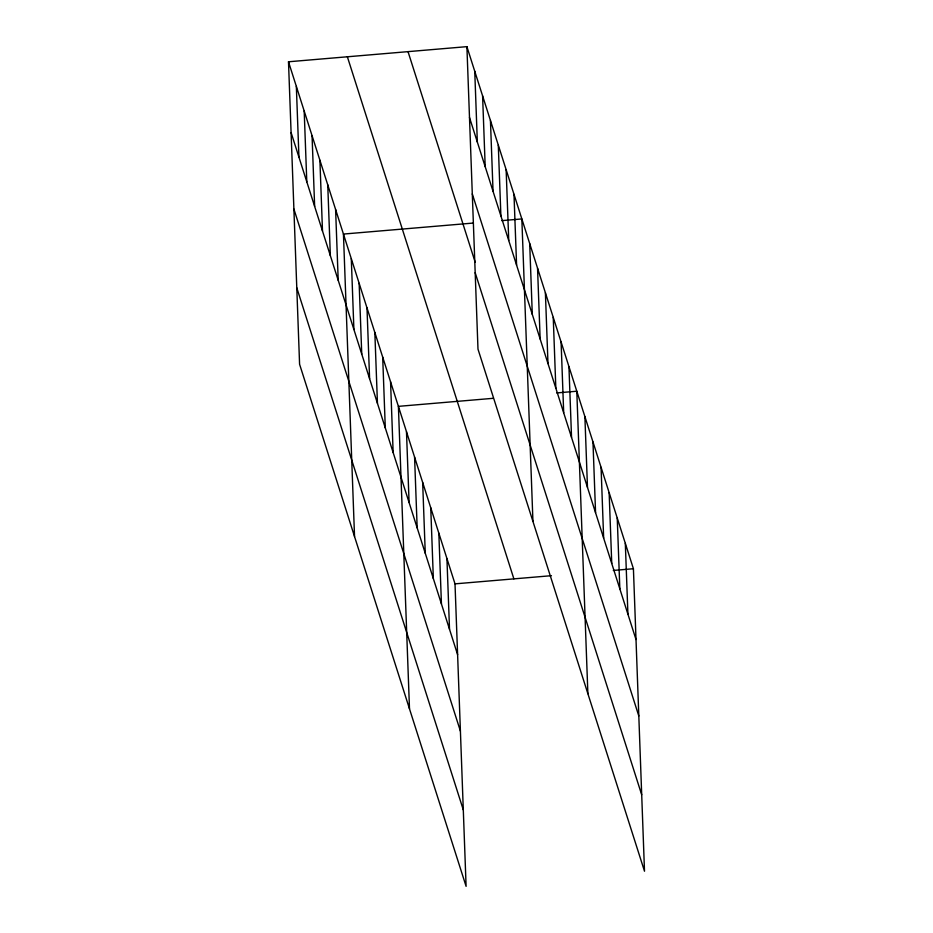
<?xml version="1.0" encoding="UTF-8"?>
<svg xmlns="http://www.w3.org/2000/svg" width="933" height="933" viewBox="0 0 933 933"><rect width="100%" height="100%" fill="white"/><g stroke="black" fill="none" stroke-linecap="round" stroke-linejoin="round"><path stroke-width="1.4" d="M288.495 61.776L455.012 583.86L466.103 886.35L299.586 364.267L288.495 61.776L466.897 46.65L633.414 568.733L644.505 871.224L477.988 349.14L466.897 46.65M473.019 223.08L343.449 234.066L354.54 536.557M501.744 220.643L521.839 218.94L532.941 521.419M493.37 398.298L398.403 406.356L409.494 708.835M556.698 392.933L576.792 391.23L587.883 693.709M455.012 583.86L551.438 575.684M613.308 570.448L633.414 568.733M469.486 117.453L636.003 639.537M472.296 193.912L638.813 715.996M408.024 51.642L475.189 262.22M475.177 272.681L641.694 794.764M347.368 56.785L513.885 578.868M291.096 132.579L457.613 654.674M293.895 209.039L460.412 731.122M296.787 287.807L463.304 809.891M625.32 543.379L627.921 614.182M617.238 518.025L619.827 588.828M609.144 492.659L611.745 563.462M601.062 467.305L603.651 538.108M592.968 441.95L595.569 512.753M584.886 416.584L587.475 487.388M568.943 366.611L571.544 437.414M561.095 342.003L563.695 412.806M553.246 317.395L555.835 388.198M545.397 292.775L547.986 363.578M537.548 268.168L540.137 338.971M529.699 243.548L532.288 314.351M513.99 194.321L516.59 265.135M506.141 169.713L508.742 240.516M498.292 145.105L500.893 215.908M490.443 120.485L493.044 191.288M482.594 95.877L485.195 166.68M474.745 71.258L477.334 142.061M446.93 558.505L449.519 629.308M438.837 533.151L441.437 603.954M430.754 507.785L433.344 578.588M422.661 482.431L425.261 553.234M414.579 457.077L417.168 527.88M406.485 431.711L409.086 502.514M390.554 381.749L393.143 452.552M382.693 357.129L385.294 427.932M374.844 332.521L377.445 403.324M366.996 307.902L369.596 378.705M359.147 283.294L361.747 354.097M351.298 258.674L353.899 329.477M335.6 209.458L338.201 280.262M327.751 184.839L330.34 255.642M319.902 160.231L322.491 231.034M312.054 135.612L314.643 206.415M304.193 111.004L306.794 181.807M296.344 86.396L298.945 157.199"/></g></svg>
